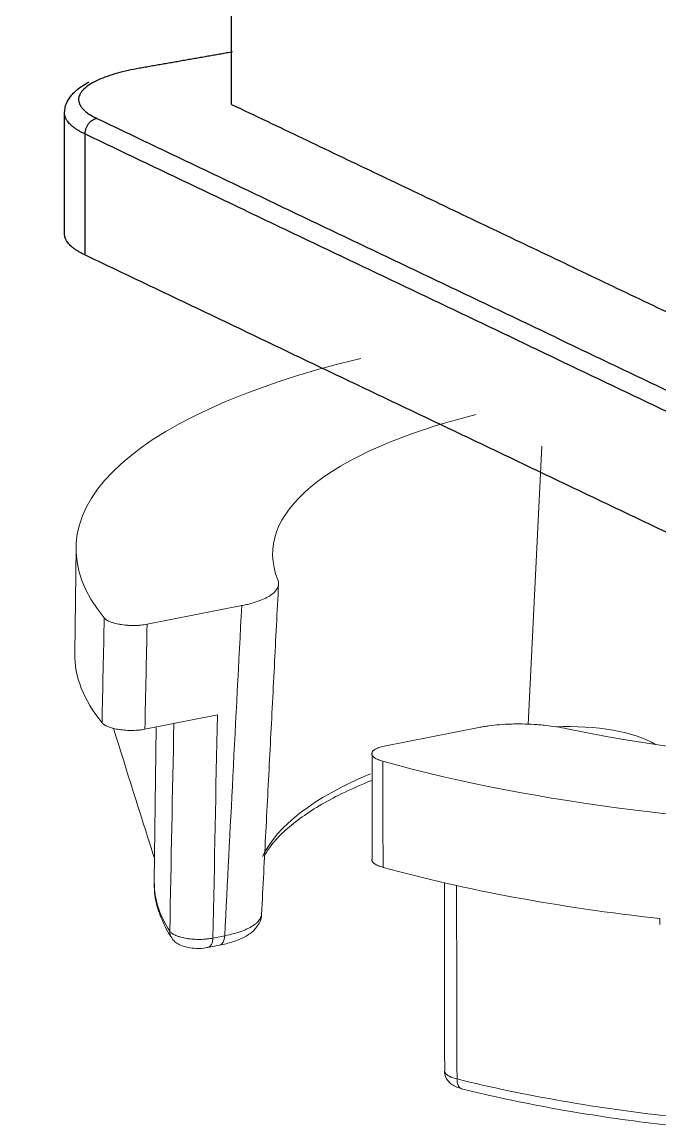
# Model space of a CAD drawing. Header units: millimetres. Extents: x 4812 to 5406, y -1197 to -777.
# Drawn here: x 5302.13 to 5324.84, y -1108.32 to -1069.01 of the extents above; entities that cross this region are included whole.
import ezdxf

# ---------------------------------------------------------------- set-up
doc = ezdxf.new("R2010")
doc.units = ezdxf.units.MM
doc.header["$LTSCALE"] = 0.1
doc.layers.get('0').update_dxf_attribs({"lineweight": 13})

msp = doc.modelspace()

# ---------------------------------------------------------------- linework, layer by layer
at = {"color": 1, "linetype": 'Continuous', "lineweight": 13}
for p, q in [((5320.633, -1084.112), (5320.148, -1094.028)), ((5308.931, -1101.634), (5309.348, -1101.551))]:
    msp.add_line(p, q, dxfattribs=at)
at = {"color": 7, "linetype": 'Continuous', "lineweight": 18}
for p, q in [((5304.056, -1087.727), (5304.007, -1091.502)), ((5306.584, -1090.46), (5309.953, -1089.795)), ((5309.086, -1093.687), (5306.507, -1094.196)), ((5306.903, -1094.118), (5306.832, -1099.618)), ((5318.389, -1094.137), (5315.02, -1094.802)), ((5308.747, -1101.971), (5309.164, -1101.889)), ((5317.775, -1106.998), (5317.781, -1107))]:
    msp.add_line(p, q, dxfattribs=at)
for centre, major_axis, start_param, end_param in [((5331.543, -1088.535), (-27.486, 0.864), 5.406054, 6.564623), ((5331.543, -1088.535), (20.49, -0.644), 2.283538, 3.286366), ((5331.543, -1088.535), (-27.486, 0.864), 0.934474, 3.805781), ((5331.425, -1092.308), (27.417, -0.862), 3.147717, 3.419344), ((5331.543, -1088.535), (20.49, -0.644), 4.212731, 5.356092), ((5331.425, -1092.308), (27.417, -0.862), 4.079753, 4.480235), ((5331.173, -1100.333), (-24.339, 0.765), 0.006122, 0.01372)]:
    msp.add_ellipse(centre, major_axis=major_axis, ratio=0.330963, start_param=start_param, end_param=end_param, dxfattribs=at)
at = {"color": 1, "linetype": 'Continuous', "lineweight": 13}
for centre, major_axis, ratio, start_param, end_param in [((5321.854, -1095.169), (3.217, -0.101), 0.330963, 0.50826, 1.807492), ((5331.173, -1100.333), (20.708, -0.651), 0.330963, 2.514309, 3.001405), ((5331.173, -1100.333), (-24.339, 0.765), 0.330963, 0.01372, 0.225345), ((5307.88, -1101.358), (0.42, 0.272), 0.919786, 2.591806, 3.137102), ((5309.067, -1101.398), (-0.097, 0.491), 0.539001, 3.141604, 4.291126), ((5308.65, -1101.481), (-0.097, 0.491), 0.539001, 3.131701, 4.291126), ((5317.896, -1106.513), (-0.121, -0.485), 0.517321, 5.126928, 6.283125), ((5331.173, -1100.333), (-24.339, 0.765), 0.330963, 0.990567, 1.343938)]:
    msp.add_ellipse(centre, major_axis=major_axis, ratio=ratio, start_param=start_param, end_param=end_param, dxfattribs=at)
at = {"lineweight": -3}
for points in [[(5309.592, -1071.942), (5309.592, -1028.355), (5309.592, -984.768)], [(5309.631, -1070.076), (5307.973, -1070.367), (5306.315, -1070.657)], [(5309.592, -1071.942), (5319.694, -1076.763), (5329.796, -1081.584)], [(5303.646, -1076.556), (5303.646, -1074.402), (5303.646, -1072.248)], [(5304.797, -1072.443), (5315.417, -1077.511), (5326.037, -1082.579)], [(5325.609, -1083.133), (5314.989, -1078.065), (5304.37, -1072.997)], [(5304.37, -1072.997), (5304.37, -1075.151), (5304.37, -1077.305)], [(5325.609, -1087.441), (5314.989, -1082.373), (5304.37, -1077.305)]]:
    msp.add_open_spline(points, degree=2, dxfattribs=at)
for points, weights in [([(5306.315, -1070.657), (5302.466, -1071.331), (5304.797, -1072.443)], [1, 0.707106781187, 1]), ([(5304.37, -1072.997), (5303.65, -1072.653), (5303.646, -1072.252)], [1, 0.896785624399, 0.8663158987]), ([(5304.797, -1072.443), (5304.37, -1072.518), (5304.37, -1072.997)], [1, 0.707106781187, 1]), ([(5304.37, -1077.305), (5303.646, -1076.959), (5303.646, -1076.556)], [1, 0.96316085887, 1])]:
    msp.add_rational_spline(points, weights, degree=2, dxfattribs=at)
msp.add_open_spline([(5303.646, -1072.248), (5303.646, -1072.004), (5303.746, -1071.789), (5303.895, -1071.614), (5303.934, -1071.569), (5303.975, -1071.526), (5304.019, -1071.486), (5304.162, -1071.356), (5304.332, -1071.242), (5304.528, -1071.142)], degree=3, knots=[0, 0, 0, 0, 1.249749, 1.249749, 1.249749, 1.576037, 1.576037, 1.576037, 2.645971, 2.645971, 2.645971, 2.645971], dxfattribs=at)
at = {"color": 7, "linetype": 'Continuous', "lineweight": 18}
for points, knots in [([(5309.953, -1089.795), (5310.011, -1089.783), (5310.067, -1089.771), (5310.149, -1089.752), (5310.176, -1089.745), (5310.229, -1089.732), (5310.255, -1089.725), (5310.384, -1089.69), (5310.479, -1089.66), (5310.656, -1089.595), (5310.737, -1089.56), (5310.829, -1089.514), (5310.847, -1089.504), (5310.881, -1089.485), (5310.898, -1089.476), (5310.947, -1089.447), (5310.977, -1089.427), (5311.061, -1089.367), (5311.108, -1089.325), (5311.166, -1089.261), (5311.183, -1089.239), (5311.205, -1089.206), (5311.211, -1089.195), (5311.224, -1089.172), (5311.229, -1089.161), (5311.254, -1089.105), (5311.264, -1089.06), (5311.265, -1088.969), (5311.256, -1088.923), (5311.237, -1088.876)], [0, 0, 0, 0, 0.0625, 0.0625, 0.09375, 0.09375, 0.125, 0.125, 0.25, 0.25, 0.375, 0.375, 0.40625, 0.40625, 0.4375, 0.4375, 0.5, 0.5, 0.625, 0.625, 0.6875, 0.6875, 0.71875, 0.71875, 0.75, 0.75, 0.875, 0.875, 1, 1, 1, 1]), ([(5305.059, -1090.232), (5305.07, -1090.245), (5305.083, -1090.258), (5305.105, -1090.277), (5305.113, -1090.283), (5305.131, -1090.295), (5305.14, -1090.301), (5305.188, -1090.331), (5305.234, -1090.354), (5305.301, -1090.38), (5305.315, -1090.385), (5305.344, -1090.395), (5305.359, -1090.4), (5305.404, -1090.414), (5305.467, -1090.431), (5305.535, -1090.446), (5305.588, -1090.456), (5305.606, -1090.46), (5305.642, -1090.466), (5305.661, -1090.469), (5305.753, -1090.483), (5305.83, -1090.491), (5305.928, -1090.497), (5305.948, -1090.499), (5305.988, -1090.5), (5306.008, -1090.501), (5306.067, -1090.503), (5306.145, -1090.503), (5306.223, -1090.501), (5306.281, -1090.497), (5306.3, -1090.496), (5306.338, -1090.493), (5306.356, -1090.492), (5306.448, -1090.483), (5306.518, -1090.473), (5306.584, -1090.46)], [0, 0, 0, 0, 0.0625, 0.0625, 0.09375, 0.09375, 0.125, 0.125, 0.25, 0.25, 0.28125, 0.28125, 0.3125, 0.3125, 0.375, 0.4375, 0.4375, 0.46875, 0.46875, 0.5, 0.5, 0.625, 0.625, 0.65625, 0.65625, 0.6875, 0.6875, 0.75, 0.8125, 0.8125, 0.84375, 0.84375, 0.875, 0.875, 1, 1, 1, 1]), ([(5306.507, -1094.196), (5306.474, -1094.203), (5306.44, -1094.209), (5306.387, -1094.216), (5306.369, -1094.219), (5306.333, -1094.223), (5306.314, -1094.225), (5306.221, -1094.234), (5306.145, -1094.238), (5306.046, -1094.239), (5306.027, -1094.239), (5305.987, -1094.239), (5305.967, -1094.239), (5305.907, -1094.237), (5305.829, -1094.233), (5305.751, -1094.227), (5305.693, -1094.22), (5305.674, -1094.218), (5305.636, -1094.213), (5305.617, -1094.211), (5305.524, -1094.197), (5305.454, -1094.183), (5305.372, -1094.162), (5305.355, -1094.158), (5305.324, -1094.149), (5305.308, -1094.144), (5305.263, -1094.13), (5305.207, -1094.111), (5305.157, -1094.089), (5305.122, -1094.072), (5305.111, -1094.066), (5305.089, -1094.054), (5305.079, -1094.048), (5305.032, -1094.019), (5305.002, -1093.994), (5304.981, -1093.967)], [0, 0, 0, 0, 0.0625, 0.0625, 0.09375, 0.09375, 0.125, 0.125, 0.25, 0.25, 0.28125, 0.28125, 0.3125, 0.3125, 0.375, 0.4375, 0.4375, 0.46875, 0.46875, 0.5, 0.5, 0.625, 0.625, 0.65625, 0.65625, 0.6875, 0.6875, 0.75, 0.8125, 0.8125, 0.84375, 0.84375, 0.875, 0.875, 1, 1, 1, 1]), ([(5321.539, -1094.179), (5321.417, -1094.153), (5321.292, -1094.13), (5321.036, -1094.09), (5320.904, -1094.073), (5320.736, -1094.055), (5320.702, -1094.051), (5320.634, -1094.045), (5320.6, -1094.042), (5320.496, -1094.033), (5320.428, -1094.028), (5320.221, -1094.016), (5320.084, -1094.011), (5319.877, -1094.008), (5319.808, -1094.008), (5319.705, -1094.009), (5319.671, -1094.009), (5319.602, -1094.011), (5319.567, -1094.012), (5319.396, -1094.017), (5319.263, -1094.025), (5319.001, -1094.046), (5318.874, -1094.06), (5318.718, -1094.081), (5318.687, -1094.086), (5318.626, -1094.095), (5318.596, -1094.1), (5318.505, -1094.115), (5318.446, -1094.125), (5318.389, -1094.137)], [0, 0, 0, 0, 0.125, 0.125, 0.25, 0.25, 0.28125, 0.28125, 0.3125, 0.3125, 0.375, 0.375, 0.5, 0.5, 0.5625, 0.5625, 0.59375, 0.59375, 0.625, 0.625, 0.75, 0.75, 0.875, 0.875, 0.90625, 0.90625, 0.9375, 0.9375, 1, 1, 1, 1]), ([(5315.02, -1094.802), (5314.954, -1094.815), (5314.895, -1094.83), (5314.829, -1094.853), (5314.816, -1094.857), (5314.791, -1094.867), (5314.779, -1094.872), (5314.744, -1094.887), (5314.703, -1094.908), (5314.669, -1094.93), (5314.647, -1094.948), (5314.64, -1094.954), (5314.628, -1094.966), (5314.622, -1094.972), (5314.596, -1095.003), (5314.585, -1095.029), (5314.583, -1095.061), (5314.583, -1095.068), (5314.584, -1095.081), (5314.585, -1095.088), (5314.591, -1095.107), (5314.603, -1095.134), (5314.624, -1095.159), (5314.643, -1095.178), (5314.65, -1095.185), (5314.665, -1095.197), (5314.673, -1095.204), (5314.716, -1095.234), (5314.758, -1095.257), (5314.821, -1095.285), (5314.834, -1095.29), (5314.861, -1095.3), (5314.875, -1095.305), (5314.918, -1095.32), (5314.948, -1095.33), (5314.98, -1095.339)], [0, 0, 0, 0, 0.125, 0.125, 0.15625, 0.15625, 0.1875, 0.1875, 0.25, 0.3125, 0.3125, 0.34375, 0.34375, 0.375, 0.375, 0.5, 0.5, 0.53125, 0.53125, 0.5625, 0.5625, 0.625, 0.6875, 0.6875, 0.71875, 0.71875, 0.75, 0.75, 0.875, 0.875, 0.90625, 0.90625, 0.9375, 0.9375, 1, 1, 1, 1]), ([(5310.757, -1098.704), (5310.83, -1098.577), (5311.022, -1098.291), (5311.435, -1097.845), (5312.003, -1097.377), (5312.693, -1096.923), (5313.504, -1096.486), (5314.165, -1096.19), (5314.541, -1096.038), (5314.587, -1096.02)], [0, 0, 0, 0, 0.139521, 0.309823, 0.47698, 0.643345, 0.809762, 0.976617, 1, 1, 1, 1]), ([(5306.802, -1098.662), (5306.81, -1098.686), (5306.819, -1098.709), (5306.834, -1098.739), (5306.838, -1098.746), (5306.842, -1098.754)], [0, 0, 0, 0, 0.753009, 0.753009, 1, 1, 1, 1]), ([(5314.984, -1099.116), (5314.92, -1099.099), (5314.863, -1099.079), (5314.8, -1099.052), (5314.788, -1099.047), (5314.765, -1099.035), (5314.754, -1099.03), (5314.721, -1099.012), (5314.683, -1098.988), (5314.652, -1098.963), (5314.633, -1098.944), (5314.627, -1098.938), (5314.616, -1098.925), (5314.611, -1098.918), (5314.591, -1098.887), (5314.583, -1098.862), (5314.584, -1098.838)], [0, 0, 0, 0, 0.253791, 0.253791, 0.317239, 0.317239, 0.380687, 0.380687, 0.507582, 0.634478, 0.634478, 0.697926, 0.697926, 0.761374, 0.761374, 1, 1, 1, 1]), ([(5306.849, -1099.689), (5306.843, -1099.802), (5306.845, -1100.13), (5306.978, -1100.674), (5307.205, -1101.207), (5307.391, -1101.522), (5307.461, -1101.629)], [0, 0, 0, 0, 0.169021, 0.49614, 0.826589, 1, 1, 1, 1]), ([(5309.161, -1101.887), (5309.329, -1101.856), (5309.66, -1101.773), (5310.065, -1101.605), (5310.376, -1101.392), (5310.574, -1101.129), (5310.669, -1100.905), (5310.653, -1100.788), (5310.651, -1100.772)], [0, 0, 0, 0, 0.208123, 0.441976, 0.649308, 0.818158, 0.975873, 1, 1, 1, 1]), ([(5307.464, -1101.624), (5307.472, -1101.64), (5307.508, -1101.707), (5307.615, -1101.799), (5307.792, -1101.903), (5308.035, -1101.975), (5308.35, -1102.008), (5308.601, -1102.005), (5308.72, -1101.973), (5308.742, -1101.966)], [0, 0, 0, 0, 0.037486, 0.161371, 0.305795, 0.509143, 0.722626, 0.948008, 1, 1, 1, 1]), ([(5317.176, -1106.369), (5317.176, -1106.372), (5317.163, -1106.444), (5317.208, -1106.58), (5317.302, -1106.741), (5317.441, -1106.863), (5317.596, -1106.947), (5317.721, -1106.981), (5317.783, -1106.991)], [0, 0, 0, 0, 0.00928, 0.222705, 0.408179, 0.593373, 0.808217, 1, 1, 1, 1]), ([(5317.775, -1106.998), (5318.04, -1107.064), (5318.818, -1107.252), (5320.152, -1107.538), (5321.798, -1107.839), (5323.466, -1108.095), (5324.665, -1108.247), (5325.291, -1108.317), (5325.363, -1108.325)], [0, 0, 0, 0, 0.114426, 0.332243, 0.549936, 0.767491, 0.973468, 1, 1, 1, 1])]:
    msp.add_open_spline(points, degree=3, knots=knots, dxfattribs=at)
for points, degree in [([(5310.661, -1100.784), (5311.266, -1089.027)], 1), ([(5306.802, -1098.662), (5306.33, -1097.162), (5305.858, -1095.663), (5305.386, -1094.164)], 3), ([(5314.593, -1095.061), (5314.595, -1098.838)], 1), ([(5317.168, -1099.663), (5317.179, -1106.369)], 1)]:
    msp.add_open_spline(points, degree=degree, dxfattribs=at)
at = {"color": 1, "linetype": 'Continuous', "lineweight": 13}
for points, knots in [([(5309.348, -1101.551), (5309.445, -1099.662), (5309.542, -1097.772), (5309.744, -1093.853), (5309.848, -1091.824), (5309.953, -1089.795)], [0, 0, 0, 0, 0.482176, 0.482176, 1, 1, 1, 1]), ([(5304.981, -1093.967), (5304.994, -1093.345), (5305.007, -1092.722), (5305.033, -1091.477), (5305.046, -1090.854), (5305.059, -1090.232)], [0, 0, 0, 0, 0.500236, 0.500236, 1, 1, 1, 1]), ([(5306.584, -1090.46), (5306.572, -1091.073), (5306.559, -1091.686), (5306.533, -1092.931), (5306.52, -1093.564), (5306.507, -1094.196)], [0, 0, 0, 0, 0.492075, 0.492075, 1, 1, 1, 1]), ([(5314.98, -1095.339), (5314.981, -1095.968), (5314.981, -1096.597), (5314.983, -1097.857), (5314.983, -1098.486), (5314.984, -1099.116)], [0, 0, 0, 0, 0.499764, 0.499764, 1, 1, 1, 1]), ([(5309.348, -1101.551), (5309.463, -1101.529), (5309.571, -1101.504), (5309.774, -1101.449), (5309.869, -1101.419), (5309.98, -1101.379), (5310.002, -1101.371), (5310.044, -1101.354), (5310.065, -1101.345), (5310.126, -1101.319), (5310.165, -1101.301), (5310.274, -1101.247), (5310.339, -1101.208), (5310.423, -1101.149), (5310.462, -1101.118), (5310.497, -1101.087), (5310.518, -1101.066), (5310.529, -1101.055), (5310.577, -1101.001), (5310.607, -1100.957), (5310.646, -1100.87), (5310.657, -1100.827), (5310.659, -1100.783)], [0, 0, 0, 0, 0.143681, 0.143681, 0.287361, 0.287361, 0.323282, 0.323282, 0.359202, 0.359202, 0.431042, 0.431042, 0.574723, 0.574723, 0.646563, 0.682483, 0.682483, 0.718403, 0.718403, 0.862084, 0.862084, 1, 1, 1, 1]), ([(5307.392, -1101.388), (5307.401, -1101.402), (5307.423, -1101.429), (5307.454, -1101.456), (5307.481, -1101.475), (5307.491, -1101.481), (5307.511, -1101.494), (5307.522, -1101.5), (5307.556, -1101.519), (5307.604, -1101.542), (5307.66, -1101.564), (5307.705, -1101.579), (5307.72, -1101.584), (5307.752, -1101.594), (5307.768, -1101.598), (5307.818, -1101.612), (5307.886, -1101.628), (5307.96, -1101.642), (5308.017, -1101.651), (5308.036, -1101.654), (5308.075, -1101.659), (5308.094, -1101.661), (5308.153, -1101.668), (5308.233, -1101.675), (5308.314, -1101.679), (5308.375, -1101.681), (5308.396, -1101.681), (5308.436, -1101.682), (5308.457, -1101.681), (5308.517, -1101.681), (5308.557, -1101.679), (5308.616, -1101.676), (5308.636, -1101.674), (5308.675, -1101.671), (5308.694, -1101.669), (5308.752, -1101.663), (5308.827, -1101.654), (5308.897, -1101.641), (5308.931, -1101.634)], [0, 0, 0, 0, 0.0625, 0.125, 0.125, 0.15625, 0.15625, 0.1875, 0.1875, 0.25, 0.3125, 0.3125, 0.34375, 0.34375, 0.375, 0.375, 0.4375, 0.5, 0.5, 0.53125, 0.53125, 0.5625, 0.5625, 0.625, 0.6875, 0.6875, 0.71875, 0.71875, 0.75, 0.75, 0.8125, 0.8125, 0.84375, 0.84375, 0.875, 0.875, 0.9375, 1, 1, 1, 1]), ([(5317.175, -1106.369), (5317.175, -1106.37), (5317.175, -1106.371), (5317.175, -1106.385), (5317.18, -1106.412), (5317.195, -1106.438), (5317.21, -1106.458), (5317.216, -1106.465), (5317.228, -1106.478), (5317.235, -1106.484), (5317.257, -1106.504), (5317.291, -1106.528), (5317.334, -1106.552), (5317.369, -1106.569), (5317.381, -1106.575), (5317.407, -1106.585), (5317.42, -1106.591), (5317.461, -1106.606), (5317.519, -1106.626), (5317.584, -1106.643), (5317.618, -1106.651)], [0, 0, 0, 0, 0.006704, 0.006704, 0.130866, 0.255028, 0.255028, 0.317109, 0.317109, 0.37919, 0.37919, 0.503352, 0.627514, 0.627514, 0.689595, 0.689595, 0.751676, 0.751676, 0.875838, 1, 1, 1, 1])]:
    msp.add_open_spline(points, degree=3, knots=knots, dxfattribs=at)
for points in [[(5309.086, -1093.687), (5309.034, -1096.336), (5308.982, -1098.985), (5308.931, -1101.634)], [(5307.392, -1101.388), (5307.44, -1098.923), (5307.489, -1096.458), (5307.538, -1093.993)], [(5317.601, -1099.757), (5317.606, -1102.055), (5317.612, -1104.353), (5317.618, -1106.651)]]:
    msp.add_open_spline(points, degree=3, dxfattribs=at)
at = {"color": 7, "linetype": 'Continuous', "lineweight": 18}
msp.add_rational_spline([(5324.841, -1101.148), (5324.84, -1101.044), (5324.84, -1100.94)], [0.500000167846, 0.499999832154, 0.500000167846], degree=2, dxfattribs=at)

doc.saveas('drawing.dxf')
